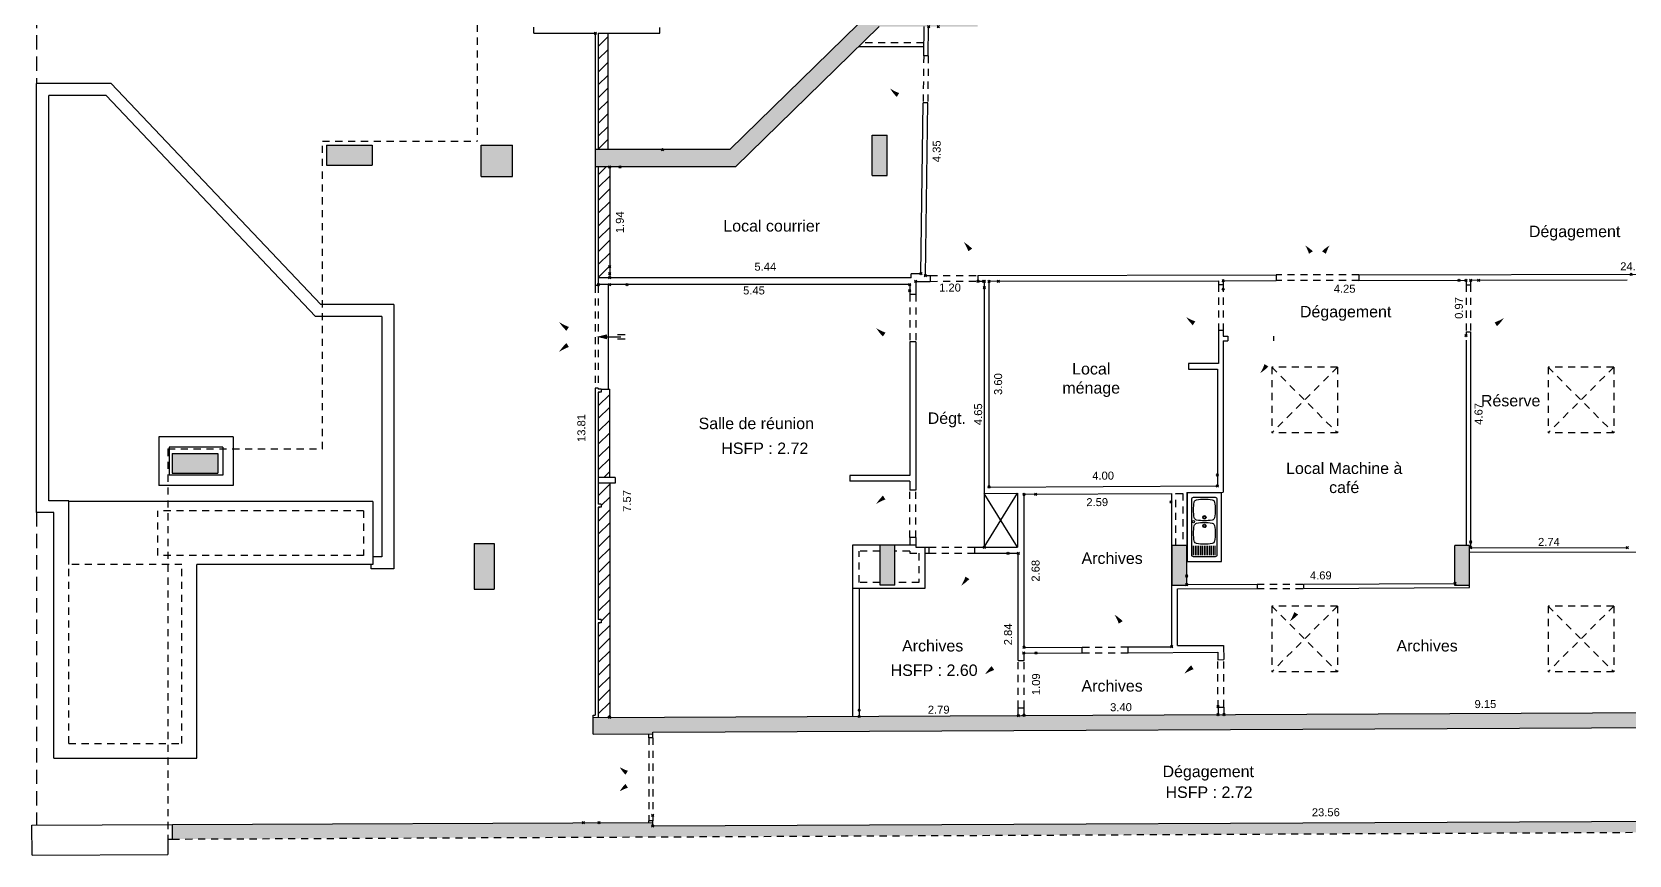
# Model space of a CAD drawing. Header units: metres. Extents: x 46.9 to 94.2, y 5.9 to 84.
# Drawn here: x 46.9 to 74.84, y 5.9 to 20.3 of the extents above; entities that cross this region are included whole.
import ezdxf

# ---------------------------------------------------------------- set-up
doc = ezdxf.new("R2010")
doc.units = ezdxf.units.M
doc.header["$PDMODE"] = 35
doc.header["$PDSIZE"] = 0.02
doc.linetypes.add('CACHE', pattern=[0.375, 0.25, -0.125])
doc.linetypes.add('CACHE2', pattern=[0.1875, 0.125, -0.0625])
for name, color, linetype in [('GEX_BAT_cloison', 2, 'Continuous'), ('GEX_BAT_cloison_vitree', 141, 'Continuous'), ('GEX_BAT_escalier_rampe', 6, 'Continuous'), ('GEX_BAT_fenetre_de_toit', 3, 'Continuous'), ('GEX_BAT_gaine_tremie', 13, 'Continuous'), ('GEX_BAT_linteau_cloison', 3, 'CACHE2'), ('GEX_BAT_linteau_mur', 6, 'CACHE2'), ('GEX_BAT_mur', 1, 'Continuous'), ('GEX_BAT_mur_bas', 150, 'Continuous'), ('GEX_BAT_placard', 21, 'Continuous'), ('GEX_EXT_bordure', 55, 'Continuous'), ('GEX_EXT_grillage', 61, 'CACHE2'), ('GEX_EXT_muret', 32, 'Continuous'), ('GEX_MEP_txt_cot_alti', 51, 'Continuous'), ('GEX_MEP_txt_cot_plani', 30, 'Continuous'), ('GEX_MEP_txt_designation', 7, 'Continuous')]:
    doc.layers.add(name, color=color, linetype=linetype)
for name, color, linetype, true_color in [('GEX_EQU_sanitaire', 9, 'Continuous', 0x808080), ('GEX_MEP_mur_pochage', 7, 'Continuous', 0x999999), ('GEX_MEP_ouvrant_porte', 9, 'Continuous', 0x808080)]:
    doc.layers.add(name, color=color, linetype=linetype, true_color=true_color)
doc.styles.add('Cota100', font='swissl.ttf', dxfattribs={"height": 0.14})
doc.styles.add('Désignation', font='swissl.ttf', dxfattribs={"height": 0.2})
doc.styles.add('Hauteur', font='swissli.ttf')
doc.dimstyles.new('00SCP', dxfattribs={"dimtxt": 0.2, "dimasz": 0.1, "dimexe": 1.25, "dimexo": 0.625, "dimgap": 0.05, "dimtad": 0, "dimzin": 0, "dimdsep": 46, "dimtxsty": 'Cota100', "dimblk": 'NONE', "dimcen": 0, "dimse1": 1, "dimse2": 1, "dimsd1": 1, "dimsd2": 1, "dimclrd": 256, "dimclrt": 256, "dimaunit": 2, "dimazin": 0, "dimtfac": 1, "dimtofl": 0, "dimtmove": 0, "dimatfit": 3, "dimldrblk": 'NONE', "dimfxl": 1, "dimlwd": -1, "dimarcsym": 0})
pattern_1 = [(44.99994, (38.3101, -2.4925), (-0.1122531, 0.1122533), [])]

# ---------------------------------------------------------------- blocks, each defined once
blk = doc.blocks.new('F_marche')
at = {"layer": 'GEX_BAT_escalier_rampe'}
for p, q in [((-0.038, -0.093), (-0.038, -0.229)), ((0.038, -0.093), (0.038, -0.229))]:
    blk.add_line(p, q, dxfattribs=at)
blk.add_lwpolyline([(0, 0.093, 0.0832, 0, 0), (0, 0.27, 0, 0, 0)], format="xyseb", dxfattribs=at)
blk.add_lwpolyline([(0, 0.093), (0, -0.093), (0, -0.152)], dxfattribs=at)
blk = doc.blocks.new('Evier_2bac_inox')
at = {"layer": 'GEX_EQU_sanitaire'}
for p, q in [((-0.49, -0.11), (-0.33, -0.11)), ((-0.49, -0.142), (-0.33, -0.142)), ((-0.49, -0.173), (-0.33, -0.173)), ((-0.49, -0.205), (-0.33, -0.205)), ((-0.49, -0.237), (-0.33, -0.237)), ((-0.49, -0.268), (-0.33, -0.268)), ((-0.49, -0.3), (-0.33, -0.3)), ((-0.49, -0.332), (-0.33, -0.332)), ((-0.49, -0.363), (-0.33, -0.363)), ((-0.49, -0.395), (-0.33, -0.395)), ((-0.49, -0.427), (-0.33, -0.427)), ((-0.49, -0.458), (-0.33, -0.458)), ((-0.49, -0.49), (-0.33, -0.49))]:
    blk.add_line(p, q, dxfattribs=at)
blk.add_lwpolyline([(0.6, 0), (-0.6, 0), (-0.6, -0.6), (0.6, -0.6)], close=True, dxfattribs=at)
for points in [[(0.49, -0.08, -0.414214), (0.52, -0.11), (0.52, -0.49, -0.414214), (0.49, -0.52), (-0.49, -0.52, -0.414214), (-0.52, -0.49), (-0.52, -0.11, -0.414214), (-0.49, -0.08)], [(0.027, -0.123, -0.307624), (0.067, -0.163, -0.094543), (0.067, -0.437, -0.307624), (0.027, -0.477, -0.094543), (-0.247, -0.477, -0.307624), (-0.287, -0.437, -0.094543), (-0.287, -0.163, -0.307624), (-0.247, -0.123, -0.094543)], [(0.05, -0.3, -1), (-0.01, -0.3, -1)], [(0.115, -0.109, -1), (0.075, -0.109, -1)], [(0.163, -0.123, -0.094543), (0.437, -0.123, -0.307624), (0.477, -0.163, -0.094543), (0.477, -0.437, -0.307624), (0.437, -0.477, -0.094543), (0.163, -0.477, -0.307624), (0.123, -0.437, -0.094543), (0.123, -0.163, -0.307624)], [(0.2, -0.3, -1), (0.14, -0.3, -1)], [(0.04, -0.3, -1), (0, -0.3, -1)], [(0.19, -0.3, -1), (0.15, -0.3, -1)]]:
    blk.add_lwpolyline(points, format="xyb", close=True, dxfattribs=at)
blk = doc.blocks.new('*D15')
at = {"color": 0, "transparency": 16777216}
for p in [(57.759, 6.597), (81.317, 6.524), (57.76, 6.414)]:
    blk.add_point(p, dxfattribs=at)
at = {"layer": 'GEX_MEP_txt_cot_plani', "transparency": 16777216, "insert": (69.538, 6.651), "char_height": 0.14, "attachment_point": 5, "rotation": 0.2659, "style": 'Cota100'}
blk.add_mtext('23.56', dxfattribs=at)
blk = doc.blocks.new('_None')
blk = doc.blocks.new('*D16')
at = {"color": 0, "transparency": 16777216}
for p in [(57.008, 15.882), (57.31, 15.882), (57.008, 8.311)]:
    blk.add_point(p, dxfattribs=at)
at = {"layer": 'GEX_MEP_txt_cot_plani', "transparency": 16777216, "insert": (57.31, 12.096), "char_height": 0.14, "attachment_point": 5, "rotation": 89.9999, "style": 'Cota100'}
blk.add_mtext('7.57', dxfattribs=at)
blk = doc.blocks.new('*D17')
at = {"color": 0, "transparency": 16777216}
for p in [(56.808, 15.882), (62.257, 15.882), (62.257, 15.777)]:
    blk.add_point(p, dxfattribs=at)
at = {"layer": 'GEX_MEP_txt_cot_plani', "transparency": 16777216, "insert": (59.532, 15.777), "char_height": 0.14, "attachment_point": 5, "rotation": 359.9999, "style": 'Cota100'}
blk.add_mtext('5.45', dxfattribs=at)
blk = doc.blocks.new('*D18')
at = {"color": 0, "transparency": 16777216}
for p in [(62.362, 15.937), (63.562, 15.937), (63.562, 15.827)]:
    blk.add_point(p, dxfattribs=at)
at = {"layer": 'GEX_MEP_txt_cot_plani', "transparency": 16777216, "insert": (62.962, 15.827), "char_height": 0.14, "attachment_point": 5, "rotation": 359.9999, "style": 'Cota100'}
blk.add_mtext('1.20', dxfattribs=at)
blk = doc.blocks.new('*D19')
at = {"color": 0, "transparency": 16777216}
for p in [(63.45, 15.939), (63.553, 15.939), (63.562, 11.287)]:
    blk.add_point(p, dxfattribs=at)
at = {"layer": 'GEX_MEP_txt_cot_plani', "transparency": 16777216, "insert": (63.455, 13.613), "char_height": 0.14, "attachment_point": 5, "rotation": 90.1119, "style": 'Cota100'}
blk.add_mtext('4.65', dxfattribs=at)
blk = doc.blocks.new('*D20')
at = {"color": 0, "transparency": 16777216}
for p in [(61.372, 8.438), (61.372, 8.331), (64.157, 8.344)]:
    blk.add_point(p, dxfattribs=at)
at = {"layer": 'GEX_MEP_txt_cot_plani', "transparency": 16777216, "insert": (62.764, 8.445), "char_height": 0.14, "attachment_point": 5, "rotation": 0.2659, "style": 'Cota100'}
blk.add_mtext('2.79', dxfattribs=at)
blk = doc.blocks.new('*D21')
at = {"color": 0, "transparency": 16777216}
for p in [(63.979, 11.182), (64.157, 11.182), (64.157, 8.344)]:
    blk.add_point(p, dxfattribs=at)
at = {"layer": 'GEX_MEP_txt_cot_plani', "transparency": 16777216, "insert": (63.979, 9.763), "char_height": 0.14, "attachment_point": 5, "rotation": 89.9999, "style": 'Cota100'}
blk.add_mtext('2.84', dxfattribs=at)
blk = doc.blocks.new('*D22')
at = {"color": 0, "transparency": 16777216}
for p in [(67.651, 8.497), (64.257, 8.345), (67.652, 8.36)]:
    blk.add_point(p, dxfattribs=at)
at = {"layer": 'GEX_MEP_txt_cot_plani', "transparency": 16777216, "insert": (65.954, 8.489), "char_height": 0.14, "attachment_point": 5, "rotation": 0.2659, "style": 'Cota100'}
blk.add_mtext('3.40', dxfattribs=at)
blk = doc.blocks.new('*D23')
at = {"color": 0, "transparency": 16777216}
for p in [(64.252, 9.435), (64.465, 9.436), (64.257, 8.345)]:
    blk.add_point(p, dxfattribs=at)
at = {"layer": 'GEX_MEP_txt_cot_plani', "transparency": 16777216, "insert": (64.468, 8.891), "char_height": 0.14, "attachment_point": 5, "rotation": 90.2659, "style": 'Cota100'}
blk.add_mtext('1.09', dxfattribs=at)
blk = doc.blocks.new('*D24')
at = {"color": 0, "transparency": 16777216}
for p in [(64.257, 12.215), (64.46, 12.215), (64.257, 9.535)]:
    blk.add_point(p, dxfattribs=at)
at = {"layer": 'GEX_MEP_txt_cot_plani', "transparency": 16777216, "insert": (64.46, 10.875), "char_height": 0.14, "attachment_point": 5, "rotation": 89.9999, "style": 'Cota100'}
blk.add_mtext('2.68', dxfattribs=at)
blk = doc.blocks.new('*D25')
at = {"color": 0, "transparency": 16777216}
for p in [(66.83, 12.081), (64.257, 9.535), (66.842, 9.547)]:
    blk.add_point(p, dxfattribs=at)
at = {"layer": 'GEX_MEP_txt_cot_plani', "transparency": 16777216, "insert": (65.538, 12.075), "char_height": 0.14, "attachment_point": 5, "rotation": 0.2659, "style": 'Cota100'}
blk.add_mtext('2.59', dxfattribs=at)
blk = doc.blocks.new('*D26')
at = {"color": 0, "transparency": 16777216}
for p in [(76.908, 8.564), (76.909, 8.4), (67.755, 8.361)]:
    blk.add_point(p, dxfattribs=at)
at = {"layer": 'GEX_MEP_txt_cot_plani', "transparency": 16777216, "insert": (72.331, 8.544), "char_height": 0.14, "attachment_point": 5, "rotation": 0.247, "style": 'Cota100'}
blk.add_mtext('9.15', dxfattribs=at)
blk = doc.blocks.new('*D32')
at = {"color": 0, "transparency": 16777216}
for p in [(72.072, 11.38), (72.072, 11.281), (74.812, 11.281)]:
    blk.add_point(p, dxfattribs=at)
at = {"layer": 'GEX_MEP_txt_cot_plani', "transparency": 16777216, "insert": (73.442, 11.38), "char_height": 0.14, "attachment_point": 5, "rotation": 359.9999, "style": 'Cota100'}
blk.add_mtext('2.74', dxfattribs=at)
blk = doc.blocks.new('*D33')
at = {"color": 0, "transparency": 16777216}
for p in [(72.072, 15.956), (72.211, 15.956), (72.072, 11.281)]:
    blk.add_point(p, dxfattribs=at)
at = {"layer": 'GEX_MEP_txt_cot_plani', "transparency": 16777216, "insert": (72.211, 13.619), "char_height": 0.14, "attachment_point": 5, "rotation": 89.9999, "style": 'Cota100'}
blk.add_mtext('4.67', dxfattribs=at)
blk = doc.blocks.new('*D34')
at = {"color": 0, "transparency": 16777216}
for p in [(67.742, 15.947), (71.992, 15.956), (67.742, 15.803)]:
    blk.add_point(p, dxfattribs=at)
at = {"layer": 'GEX_MEP_txt_cot_plani', "transparency": 16777216, "insert": (69.867, 15.807), "char_height": 0.14, "attachment_point": 5, "rotation": 0.1119, "style": 'Cota100'}
blk.add_mtext('4.25', dxfattribs=at)
blk = doc.blocks.new('*D35')
at = {"color": 0, "transparency": 16777216}
for p in [(71.867, 15.956), (71.992, 15.956), (71.992, 14.986)]:
    blk.add_point(p, dxfattribs=at)
at = {"layer": 'GEX_MEP_txt_cot_plani', "transparency": 16777216, "insert": (71.867, 15.471), "char_height": 0.14, "attachment_point": 5, "rotation": 89.9999, "style": 'Cota100'}
blk.add_mtext('0.97', dxfattribs=at)
blk = doc.blocks.new('*D36')
at = {"color": 0, "transparency": 16777216}
for p in [(67.104, 10.782), (67.105, 10.633), (71.797, 10.655)]:
    blk.add_point(p, dxfattribs=at)
at = {"layer": 'GEX_MEP_txt_cot_plani', "transparency": 16777216, "insert": (69.45, 10.793), "char_height": 0.14, "attachment_point": 5, "rotation": 0.2659, "style": 'Cota100'}
blk.add_mtext('4.69', dxfattribs=at)
blk = doc.blocks.new('*D37')
at = {"color": 0, "transparency": 16777216}
for p in [(63.642, 15.939), (63.805, 15.939), (63.642, 12.34)]:
    blk.add_point(p, dxfattribs=at)
at = {"layer": 'GEX_MEP_txt_cot_plani', "transparency": 16777216, "insert": (63.805, 14.14), "char_height": 0.14, "attachment_point": 5, "rotation": 89.9999, "style": 'Cota100'}
blk.add_mtext('3.60', dxfattribs=at)
blk = doc.blocks.new('*D38')
at = {"color": 0, "transparency": 16777216}
for p in [(63.642, 12.34), (67.641, 12.548), (67.642, 12.359)]:
    blk.add_point(p, dxfattribs=at)
at = {"layer": 'GEX_MEP_txt_cot_plani', "transparency": 16777216, "insert": (65.641, 12.538), "char_height": 0.14, "attachment_point": 5, "rotation": 0.2659, "style": 'Cota100'}
blk.add_mtext('4.00', dxfattribs=at)
blk = doc.blocks.new('*D39')
at = {"color": 0, "transparency": 16777216}
for p in [(57.008, 16.193), (57.008, 16.071), (62.452, 16.071)]:
    blk.add_point(p, dxfattribs=at)
at = {"layer": 'GEX_MEP_txt_cot_plani', "transparency": 16777216, "insert": (59.73, 16.193), "char_height": 0.14, "attachment_point": 5, "rotation": 359.9999, "style": 'Cota100'}
blk.add_mtext('5.44', dxfattribs=at)
blk = doc.blocks.new('*D40')
at = {"color": 0, "transparency": 16777216}
for p in [(57.008, 17.939), (57.186, 17.939), (57.008, 16.001)]:
    blk.add_point(p, dxfattribs=at)
at = {"layer": 'GEX_MEP_txt_cot_plani', "transparency": 16777216, "insert": (57.186, 16.97), "char_height": 0.14, "attachment_point": 5, "rotation": 89.9999, "style": 'Cota100'}
blk.add_mtext('1.94', dxfattribs=at)
blk = doc.blocks.new('*D41')
at = {"color": 0, "transparency": 16777216}
for p in [(62.588, 20.391), (62.756, 20.389), (62.531, 16.037)]:
    blk.add_point(p, dxfattribs=at)
at = {"layer": 'GEX_MEP_txt_cot_plani', "transparency": 16777216, "insert": (62.728, 18.212), "char_height": 0.14, "attachment_point": 5, "rotation": 89.2509, "style": 'Cota100'}
blk.add_mtext('4.35', dxfattribs=at)
blk = doc.blocks.new('*D43')
at = {"color": 0, "transparency": 16777216}
for p in [(87.337, 16.223), (62.531, 16.037), (87.337, 16.086)]:
    blk.add_point(p, dxfattribs=at)
at = {"layer": 'GEX_MEP_txt_cot_plani', "transparency": 16777216, "insert": (74.934, 16.199), "char_height": 0.14, "attachment_point": 5, "rotation": 0.1119, "style": 'Cota100'}
blk.add_mtext('24.81', dxfattribs=at)
blk = doc.blocks.new('*D70')
at = {"color": 0, "transparency": 16777216}
for p in [(56.754, 20.277), (56.544, 6.469), (56.818, 6.47)]:
    blk.add_point(p, dxfattribs=at)
at = {"layer": 'GEX_MEP_txt_cot_plani', "transparency": 16777216, "insert": (56.512, 13.372), "char_height": 0.14, "attachment_point": 5, "rotation": 90.2659, "style": 'Cota100'}
blk.add_mtext('13.81', dxfattribs=at)
blk = doc.blocks.new('*D106')
at = {"color": 0, "transparency": 16777216}
for p in [(57.931, 30.191), (58.13, 30.191), (57.931, 18.241)]:
    blk.add_point(p, dxfattribs=at)
at = {"layer": 'GEX_MEP_txt_cot_plani', "transparency": 16777216, "insert": (58.13, 24.216), "char_height": 0.14, "attachment_point": 5, "rotation": 89.9999, "style": 'Cota100'}
blk.add_mtext('11.95', dxfattribs=at)
blk = doc.blocks.new('*D119')
at = {"color": 0, "transparency": 16777216}
for p in [(74.271, 30.328), (74.881, 30.328), (74.881, 16.061)]:
    blk.add_point(p, dxfattribs=at)
at = {"layer": 'GEX_MEP_txt_cot_plani', "transparency": 16777216, "insert": (74.271, 23.195), "char_height": 0.14, "attachment_point": 5, "rotation": 89.9999, "style": 'Cota100'}
blk.add_mtext('14.27', dxfattribs=at)

msp = doc.modelspace()

# ---------------------------------------------------------------- hatches: boundary and pattern name
at = {"layer": 'GEX_BAT_mur_bas'}
h = msp.add_hatch(dxfattribs=at)
h.set_pattern_fill('ANSI31', color=256, scale=0.05, angle=90.1441, style=0)
h.set_pattern_definition(pattern_1)
h.paths.add_polyline_path([(56.973, 20.277), (56.808, 20.277), (56.808, 18.241), (56.973, 18.241)])
h = msp.add_hatch(dxfattribs=at)
h.set_pattern_fill('ANSI31', color=256, scale=0.05, angle=90.1441, style=0)
h.set_pattern_definition(pattern_1)
h.paths.add_polyline_path([(57.008, 17.939), (56.808, 17.939), (56.808, 16.001), (57.008, 16.001)])
h = msp.add_hatch(dxfattribs=at)
h.set_pattern_fill('ANSI31', color=256, scale=0.05, angle=90.1441, style=0)
h.set_pattern_definition(pattern_1)
h.paths.add_polyline_path([(56.808, 12.507), (57.008, 12.507), (57.008, 14.052), (56.858, 14.052), (56.858, 13.997), (56.808, 13.997)])
h = msp.add_hatch(dxfattribs=at)
h.set_pattern_fill('ANSI31', color=256, scale=0.05, angle=90.1441, style=0)
h.set_pattern_definition(pattern_1)
h.paths.add_polyline_path([(57.008, 12.407), (56.808, 12.407), (56.808, 12.042), (56.858, 12.042), (56.858, 11.987), (56.808, 11.987), (56.808, 10.022), (56.858, 10.022), (56.858, 9.967), (56.808, 9.967), (56.808, 8.31), (57.008, 8.311)])
at = {"layer": 'GEX_MEP_mur_pochage'}
for points in [[(59.21, 17.939), (61.721, 20.391), (63.448, 20.391), (63.448, 20.682), (61.608, 20.682), (59.108, 18.241), (56.754, 18.241), (56.754, 17.939)], [(61.861, 18.491), (61.601, 18.491), (61.601, 17.788), (61.861, 17.788)], [(52.853, 17.968), (52.853, 18.318), (52.053, 18.318), (52.053, 17.968)], [(54.757, 17.769), (55.307, 17.769), (55.307, 18.319), (54.757, 18.319)], [(49.35, 12.928), (49.35, 12.582), (50.15, 12.582), (50.15, 12.928)], [(54.634, 10.553), (54.984, 10.553), (54.984, 11.353), (54.634, 11.353)], [(61.998, 11.321), (61.738, 11.321), (61.738, 10.621), (61.998, 10.621)], [(66.849, 10.615), (67.105, 10.615), (67.105, 11.315), (66.849, 11.315)], [(72.052, 11.315), (71.797, 11.315), (71.797, 10.615), (72.052, 10.615)], [(81.582, 6.624), (81.574, 8.425), (81.198, 8.423), (81.2, 8.163), (81.31, 8.164), (81.317, 6.524), (57.76, 6.414), (57.76, 6.475), (49.354, 6.436), (49.356, 6.183), (91.262, 6.377), (91.261, 6.669)], [(79.73, 8.156), (79.728, 8.416), (56.717, 8.31), (56.717, 8.02), (57.76, 8.025), (57.76, 8.054)]]:
    msp.add_hatch(color=256, dxfattribs=at).paths.add_polyline_path(points)

# ---------------------------------------------------------------- linework, layer by layer
at = {"layer": 'GEX_BAT_cloison'}
for p, q in [((62.502, 19.881), (62.508, 20.391)), ((62.582, 19.88), (62.588, 20.391)), ((62.582, 19.88), (62.502, 19.881)), ((62.452, 16.071), (62.491, 19.061)), ((62.571, 19.06), (62.491, 19.061)), ((62.531, 16.037), (62.571, 19.06)), ((62.281, 16.001), (56.808, 16.001)), ((62.452, 16.071), (62.281, 16.071)), ((62.281, 16.001), (62.281, 16.071)), ((62.362, 15.937), (62.617, 15.937)), ((62.362, 15.937), (62.362, 15.707)), ((62.531, 16.037), (62.617, 16.037)), ((62.617, 16.037), (62.617, 15.937)), ((63.447, 16.039), (68.667, 16.049)), ((63.447, 16.039), (63.447, 15.939)), ((63.447, 15.939), (63.562, 15.939)), ((63.562, 15.939), (63.562, 12.211)), ((63.642, 15.939), (67.662, 15.947)), ((63.642, 15.939), (63.642, 12.34)), ((67.662, 15.947), (67.662, 15.877)), ((67.742, 15.947), (68.667, 15.949)), ((67.742, 15.947), (67.742, 15.877)), ((68.667, 16.049), (68.667, 15.949)), ((70.117, 16.052), (79.587, 16.071)), ((70.117, 16.052), (70.117, 15.952)), ((70.117, 15.952), (71.992, 15.956)), ((71.992, 15.956), (71.992, 15.876)), ((72.072, 15.956), (74.812, 15.961)), ((72.072, 15.956), (72.072, 15.876)), ((62.257, 15.882), (56.808, 15.882)), ((62.257, 15.882), (62.257, 15.707)), ((62.362, 15.707), (62.257, 15.707)), ((67.742, 15.877), (67.662, 15.877)), ((71.992, 15.876), (72.072, 15.876)), ((62.362, 14.877), (62.257, 14.877)), ((62.257, 14.877), (62.257, 12.542)), ((62.362, 14.877), (62.362, 12.287)), ((67.742, 15.077), (67.662, 15.077)), ((67.662, 15.077), (67.662, 14.502)), ((67.742, 15.077), (67.742, 14.977)), ((67.742, 14.977), (67.824, 14.978)), ((67.742, 14.897), (67.824, 14.898)), ((67.742, 14.897), (67.742, 12.249)), ((67.824, 14.978), (67.824, 14.898)), ((68.624, 14.979), (68.624, 14.899)), ((71.992, 15.056), (72.072, 15.056)), ((71.992, 15.056), (71.992, 14.986)), ((71.992, 14.906), (71.992, 11.315)), ((72.072, 15.056), (72.072, 11.276)), ((67.662, 14.502), (67.137, 14.502)), ((67.137, 14.502), (67.137, 14.402)), ((67.137, 14.402), (67.642, 14.402)), ((67.642, 14.402), (67.642, 12.359)), ((57.103, 12.507), (56.808, 12.507)), ((57.103, 12.407), (56.808, 12.407)), ((57.103, 12.507), (57.103, 12.407)), ((61.207, 12.542), (61.207, 12.442)), ((62.257, 12.542), (61.207, 12.542)), ((62.257, 12.442), (61.207, 12.442)), ((62.257, 12.442), (62.257, 12.287)), ((63.642, 12.34), (67.642, 12.359)), ((62.362, 12.287), (62.257, 12.287)), ((63.562, 12.227), (64.142, 12.23)), ((64.142, 12.23), (64.142, 11.287)), ((64.257, 12.215), (66.842, 12.227)), ((64.257, 9.535), (64.257, 12.215)), ((66.842, 9.547), (66.842, 12.227)), ((67.105, 12.247), (67.742, 12.249)), ((67.105, 12.247), (67.105, 11.315)), ((62.362, 11.457), (62.257, 11.457)), ((62.257, 11.457), (62.257, 11.321)), ((62.362, 11.457), (62.362, 11.321)), ((62.522, 11.287), (62.592, 11.287)), ((62.522, 11.182), (62.592, 11.182)), ((62.592, 11.287), (62.592, 11.182)), ((63.392, 11.287), (63.392, 11.182)), ((63.392, 11.287), (64.142, 11.287)), ((63.392, 11.182), (64.157, 11.182)), ((64.157, 9.304), (64.157, 11.182)), ((72.052, 11.201), (76.745, 11.21)), ((72.072, 11.276), (74.812, 11.281)), ((67.105, 10.633), (68.335, 10.639)), ((68.335, 10.639), (68.335, 10.564)), ((69.145, 10.642), (71.797, 10.655)), ((69.145, 10.642), (69.145, 10.567)), ((61.257, 10.567), (61.257, 8.331)), ((61.372, 10.567), (61.372, 8.331)), ((66.94, 10.557), (68.335, 10.564)), ((66.94, 9.567), (66.94, 10.557)), ((69.145, 10.567), (72.052, 10.581)), ((72.052, 10.581), (72.052, 10.615)), ((64.257, 9.535), (65.277, 9.539)), ((65.277, 9.439), (65.277, 9.539)), ((66.077, 9.543), (66.842, 9.547)), ((66.077, 9.443), (66.077, 9.543)), ((66.94, 9.567), (67.75, 9.571)), ((67.75, 9.571), (67.751, 9.321)), ((64.157, 9.304), (64.257, 9.304)), ((64.257, 9.435), (65.277, 9.439)), ((64.257, 9.304), (64.257, 9.435)), ((66.077, 9.443), (67.647, 9.45)), ((67.647, 9.45), (67.648, 9.32)), ((67.648, 9.32), (67.751, 9.321)), ((64.157, 8.344), (64.157, 8.479)), ((64.157, 8.479), (64.257, 8.479)), ((64.257, 8.345), (64.257, 8.479)), ((67.652, 8.49), (67.755, 8.491)), ((67.652, 8.49), (67.652, 8.36)), ((67.755, 8.491), (67.755, 8.361)), ((57.694, 7.954), (57.694, 8.024)), ((57.76, 7.954), (57.694, 7.954)), ((57.76, 7.954), (57.76, 8.025)), ((57.694, 6.474), (57.694, 6.504)), ((57.76, 6.504), (57.694, 6.504)), ((57.76, 6.475), (57.76, 6.504))]:
    msp.add_line(p, q, dxfattribs=at)
at = {"layer": 'GEX_BAT_cloison', "linetype": 'CACHE2'}
for p, q in [((66.912, 11.315), (66.912, 12.227)), ((66.912, 12.227), (67.035, 12.227)), ((67.035, 12.227), (67.035, 11.315))]:
    msp.add_line(p, q, dxfattribs=at)
at = {"layer": 'GEX_BAT_cloison_vitree'}
for p, q in [((55.678, 20.277), (55.678, 20.382)), ((55.678, 20.277), (56.754, 20.277)), ((56.754, 20.277), (56.754, 18.241)), ((56.808, 20.277), (56.808, 18.241)), ((56.808, 20.277), (57.883, 20.277)), ((57.883, 20.277), (57.883, 20.377)), ((56.754, 17.939), (56.754, 15.862)), ((56.808, 17.939), (56.808, 15.862)), ((56.808, 15.862), (56.754, 15.862)), ((56.754, 14.067), (56.754, 8.35)), ((56.808, 14.067), (56.754, 14.067)), ((56.808, 14.067), (56.808, 14.052)), ((56.858, 14.052), (56.808, 14.052)), ((56.808, 13.997), (56.808, 12.042)), ((56.858, 13.997), (56.808, 13.997)), ((56.858, 14.052), (56.858, 13.997)), ((56.858, 12.042), (56.808, 12.042)), ((56.858, 12.042), (56.858, 11.987)), ((56.808, 11.987), (56.808, 10.022)), ((56.858, 11.987), (56.808, 11.987)), ((56.858, 10.022), (56.808, 10.022)), ((56.808, 9.967), (56.808, 8.31)), ((56.858, 9.967), (56.808, 9.967)), ((56.858, 10.022), (56.858, 9.967)), ((56.717, 8.35), (56.754, 8.35)), ((56.717, 8.31), (56.717, 8.35))]:
    msp.add_line(p, q, dxfattribs=at)
at = {"layer": 'GEX_BAT_escalier_rampe'}
msp.add_line((56.978, 15.882), (56.978, 14.052), dxfattribs=at)
at = {"layer": 'GEX_BAT_fenetre_de_toit', "linetype": 'CACHE2'}
for p, q in [((68.592, 14.436), (68.592, 13.286)), ((69.742, 14.436), (68.592, 14.436)), ((69.742, 14.436), (68.592, 13.286)), ((68.592, 14.436), (69.742, 13.286)), ((69.742, 14.436), (69.742, 13.286)), ((73.427, 14.436), (73.427, 13.286)), ((74.577, 14.436), (73.427, 14.436)), ((74.577, 14.436), (73.427, 13.286)), ((73.427, 14.436), (74.577, 13.286)), ((74.577, 14.436), (74.577, 13.286)), ((69.742, 13.286), (68.592, 13.286)), ((74.577, 13.286), (73.427, 13.286)), ((69.742, 10.258), (68.592, 10.258)), ((68.592, 10.258), (68.592, 9.108)), ((69.742, 10.258), (68.592, 9.108)), ((68.592, 10.258), (69.742, 9.108)), ((69.742, 10.258), (69.742, 9.108)), ((74.577, 10.258), (73.427, 10.258)), ((73.427, 10.258), (73.427, 9.108)), ((74.577, 10.258), (73.427, 9.108)), ((73.427, 10.258), (74.577, 9.108)), ((74.577, 10.258), (74.577, 9.108)), ((69.742, 9.108), (68.592, 9.108)), ((74.577, 9.108), (73.427, 9.108))]:
    msp.add_line(p, q, dxfattribs=at)
at = {"layer": 'GEX_BAT_gaine_tremie'}
for p, q in [((62.503, 20.041), (61.363, 20.041)), ((61.257, 11.321), (61.257, 10.567)), ((61.738, 11.321), (61.257, 11.321)), ((62.362, 11.321), (61.998, 11.321)), ((62.362, 11.321), (62.362, 11.287)), ((62.362, 11.287), (62.522, 11.287)), ((62.522, 11.287), (62.522, 10.567)), ((62.522, 10.567), (61.257, 10.567))]:
    msp.add_line(p, q, dxfattribs=at)
at = {"layer": 'GEX_BAT_gaine_tremie', "linetype": 'CACHE2'}
for p, q in [((62.503, 20.111), (61.435, 20.111)), ((61.372, 10.672), (61.372, 11.216)), ((61.738, 11.216), (61.372, 11.216)), ((62.257, 11.216), (61.998, 11.216)), ((62.257, 11.216), (62.257, 11.182)), ((62.257, 11.182), (62.417, 11.182)), ((62.417, 11.182), (62.417, 10.672)), ((61.738, 10.672), (61.372, 10.672)), ((62.417, 10.672), (61.998, 10.672))]:
    msp.add_line(p, q, dxfattribs=at)
at = {"layer": 'GEX_BAT_linteau_cloison'}
for p, q in [((62.502, 19.881), (62.491, 19.061)), ((62.582, 19.88), (62.571, 19.06)), ((62.617, 16.037), (63.447, 16.039)), ((62.617, 15.937), (63.447, 15.939)), ((70.117, 16.052), (68.667, 16.049)), ((70.117, 15.952), (68.667, 15.949)), ((56.754, 15.862), (56.754, 14.067)), ((56.808, 15.862), (56.808, 14.067)), ((62.257, 15.707), (62.257, 14.877)), ((62.362, 15.707), (62.362, 14.877)), ((67.662, 15.877), (67.662, 15.077)), ((67.742, 15.877), (67.742, 15.077)), ((71.992, 15.876), (71.992, 15.056)), ((72.072, 15.876), (72.072, 15.056)), ((62.257, 11.457), (62.257, 12.287)), ((62.362, 11.457), (62.362, 12.287)), ((62.592, 11.287), (63.392, 11.287)), ((62.592, 11.182), (63.392, 11.182)), ((68.335, 10.639), (69.145, 10.642)), ((68.335, 10.564), (69.145, 10.567)), ((65.277, 9.539), (66.077, 9.543)), ((64.157, 8.479), (64.157, 9.304)), ((64.257, 8.479), (64.257, 9.304)), ((65.277, 9.439), (66.077, 9.443)), ((67.652, 8.49), (67.648, 9.32)), ((67.755, 8.491), (67.751, 9.321)), ((57.694, 7.954), (57.694, 6.504)), ((57.76, 7.954), (57.76, 6.504))]:
    msp.add_line(p, q, dxfattribs=at)
at = {"layer": 'GEX_BAT_linteau_mur'}
for p, q in [((54.686, 26.499), (54.686, 18.39)), ((51.979, 18.39), (54.686, 18.39)), ((51.979, 13.007), (51.979, 18.39)), ((49.277, 13.007), (49.277, 6.182)), ((49.277, 13.007), (51.979, 13.007))]:
    msp.add_line(p, q, dxfattribs=at)
at = {"layer": 'GEX_BAT_mur'}
for p, q in [((61.608, 20.682), (59.108, 18.241)), ((61.721, 20.391), (59.21, 17.939)), ((61.601, 18.491), (61.861, 18.491)), ((61.601, 17.788), (61.601, 18.491)), ((61.861, 17.788), (61.861, 18.491)), ((52.053, 18.318), (52.853, 18.318)), ((52.053, 18.318), (52.053, 17.968)), ((52.853, 18.318), (52.853, 17.968)), ((54.757, 18.319), (55.307, 18.319)), ((54.757, 17.769), (54.757, 18.319)), ((55.307, 17.769), (55.307, 18.319)), ((59.108, 18.241), (56.754, 18.241)), ((56.754, 18.241), (56.754, 17.939)), ((52.053, 17.968), (52.853, 17.968)), ((59.21, 17.939), (56.754, 17.939)), ((54.757, 17.769), (55.307, 17.769)), ((61.601, 17.788), (61.861, 17.788)), ((49.35, 12.928), (49.35, 12.582)), ((49.35, 12.928), (50.15, 12.928)), ((50.15, 12.928), (50.15, 12.582)), ((49.35, 12.582), (50.15, 12.582)), ((54.634, 11.353), (54.634, 10.553)), ((54.634, 11.353), (54.984, 11.353)), ((54.984, 11.353), (54.984, 10.553)), ((61.738, 10.621), (61.738, 11.321)), ((61.998, 11.321), (61.738, 11.321)), ((61.998, 10.621), (61.998, 11.321)), ((67.105, 11.315), (66.849, 11.315)), ((66.849, 10.615), (66.849, 11.315)), ((67.105, 10.615), (67.105, 11.315)), ((72.052, 11.315), (71.797, 11.315)), ((71.797, 10.615), (71.797, 11.315)), ((72.052, 10.615), (72.052, 11.315)), ((61.998, 10.621), (61.738, 10.621)), ((54.634, 10.553), (54.984, 10.553)), ((67.105, 10.615), (66.849, 10.615)), ((72.052, 10.615), (71.797, 10.615)), ((56.717, 8.31), (79.728, 8.416)), ((56.717, 8.02), (56.717, 8.31)), ((57.76, 8.054), (79.73, 8.156)), ((56.717, 8.02), (57.76, 8.025)), ((57.76, 8.025), (57.76, 8.054)), ((49.354, 6.436), (57.76, 6.475)), ((49.356, 6.183), (49.354, 6.436)), ((57.76, 6.414), (81.317, 6.524)), ((57.76, 6.414), (57.76, 6.475))]:
    msp.add_line(p, q, dxfattribs=at)
at = {"layer": 'GEX_BAT_mur', "linetype": 'CACHE2'}
msp.add_line((49.356, 6.183), (91.261, 6.377), dxfattribs=at)
at = {"layer": 'GEX_BAT_mur_bas'}
for p, q in [((56.973, 20.277), (56.973, 18.241)), ((57.008, 17.939), (57.008, 16.001)), ((56.858, 14.052), (57.008, 14.052)), ((57.008, 12.507), (57.008, 14.052)), ((57.008, 12.407), (57.008, 8.311)), ((46.897, 6.424), (49.354, 6.436)), ((46.9, 5.904), (46.897, 6.424)), ((49.277, 6.182), (49.356, 6.183)), ((49.277, 6.182), (49.277, 5.915)), ((46.9, 5.904), (49.277, 5.915))]:
    msp.add_line(p, q, dxfattribs=at)
at = {"layer": 'GEX_BAT_placard'}
for p, q in [((63.562, 11.287), (64.142, 12.23)), ((63.562, 12.227), (63.562, 11.287)), ((64.142, 11.287), (63.562, 12.227))]:
    msp.add_line(p, q, dxfattribs=at)
at = {"layer": 'GEX_EXT_bordure', "linetype": 'CACHE'}
for p, q in [((46.978, 25.492), (46.978, 19.398)), ((46.978, 11.897), (46.978, 6.425))]:
    msp.add_line(p, q, dxfattribs=at)
at = {"layer": 'GEX_EXT_grillage'}
for p, q in [((52.7, 11.925), (49.101, 11.925)), ((49.101, 11.145), (49.101, 11.925)), ((52.7, 11.925), (52.7, 11.145)), ((47.541, 7.857), (47.541, 10.985)), ((49.521, 10.985), (47.541, 10.985)), ((52.7, 11.145), (49.101, 11.145)), ((49.521, 7.857), (49.521, 10.985)), ((47.541, 7.857), (49.521, 7.857))]:
    msp.add_line(p, q, dxfattribs=at)
at = {"layer": 'GEX_EXT_muret'}
for p, q in [((46.978, 11.897), (46.978, 19.398)), ((48.285, 19.398), (46.978, 19.398)), ((51.95, 15.53), (48.285, 19.398)), ((47.191, 12.097), (47.191, 19.188)), ((48.195, 19.188), (47.191, 19.188)), ((51.86, 15.32), (48.195, 19.188)), ((53.23, 15.53), (51.95, 15.53)), ((53.23, 15.53), (53.23, 10.911)), ((53.02, 15.32), (51.86, 15.32)), ((53.02, 15.32), (53.02, 11.121)), ((49.12, 13.215), (49.12, 12.365)), ((50.42, 13.215), (49.12, 13.215)), ((50.42, 13.215), (50.42, 12.365)), ((49.3, 13.035), (49.3, 12.545)), ((50.24, 13.035), (49.3, 13.035)), ((50.24, 13.035), (50.24, 12.545)), ((50.42, 12.365), (49.12, 12.365)), ((50.24, 12.545), (49.3, 12.545)), ((47.541, 12.097), (47.191, 12.097)), ((47.541, 10.985), (47.541, 12.097)), ((52.86, 12.085), (47.541, 12.085)), ((52.86, 12.085), (52.86, 10.985)), ((47.281, 11.897), (46.978, 11.897)), ((47.281, 7.597), (47.281, 11.897)), ((52.86, 10.985), (49.781, 10.985)), ((49.781, 7.597), (49.781, 10.985)), ((52.832, 10.911), (52.832, 10.985)), ((53.23, 10.911), (52.832, 10.911)), ((53.02, 11.121), (52.86, 11.121)), ((47.281, 7.597), (49.781, 7.597))]:
    msp.add_line(p, q, dxfattribs=at)
at = {"layer": 'GEX_MEP_ouvrant_porte', "flags": 128}
for points in [[(62.502, 19.881, 0, 0, 0), (61.914, 19.309, 0, 0.08, 0.054328), (62.051, 19.196, 0, 0, 0.143039), (62.491, 19.061, 0, 0, 0.143039)], [(63.447, 16.039, 0, 0, 0.143039), (63.316, 16.486, 0.08, 0, 0.054328), (63.203, 16.625, 0, 0, 0), (62.617, 16.037, 0, 0, 0)], [(68.667, 16.049, 0, 0, 0), (69.179, 16.563, 0, 0.08, -0.054328), (69.277, 16.441, 0, 0, -0.143039), (69.392, 16.051, 0, 0, -0.143039)], [(70.117, 16.052, 0, 0, 0), (69.603, 16.564, 0, 0.08, 0.054328), (69.505, 16.441, 0, 0, 0.143039), (69.392, 16.051, 0, 0, 0.143039)], [(56.754, 15.862, 0, 0, 0), (56.12, 15.227, 0, 0.08, 0.054328), (56.271, 15.106, 0, 0, 0.143039), (56.754, 14.964, 0, 0, 0.143039)], [(62.257, 15.707, 0, 0, 0), (61.67, 15.12, 0, 0.08, 0.054328), (61.81, 15.007, 0, 0, 0.143039), (62.257, 14.877, 0, 0, 0.143039)], [(67.662, 15.877, 0, 0, 0), (67.096, 15.312, 0, 0.08, 0.054328), (67.232, 15.203, 0, 0, 0.143039), (67.662, 15.077, 0, 0, 0.143039)], [(72.072, 15.056, 0, 0, 0.143039), (72.513, 15.185, 0.08, 0, 0.054328), (72.652, 15.296, 0, 0, 0), (72.072, 15.876, 0, 0, 0)], [(56.754, 14.067, 0, 0, 0), (56.12, 14.702, 0, 0.08, -0.054328), (56.271, 14.823, 0, 0, -0.143039), (56.754, 14.964, 0, 0, -0.143039)], [(67.824, 14.898, 0, 0, 0), (68.391, 14.333, 0, 0.08, 0.054328), (68.499, 14.468, 0, 0, 0.143039), (68.624, 14.899, 0, 0, 0.143039)], [(62.257, 12.287, 0, 0, 0.143039), (61.81, 12.156, 0.08, 0, 0.054328), (61.67, 12.044, 0, 0, 0), (62.257, 11.457, 0, 0, 0)], [(62.592, 11.182, 0, 0, 0), (63.158, 10.616, 0, 0.08, 0.054328), (63.266, 10.751, 0, 0, 0.143039), (63.392, 11.182, 0, 0, 0.143039)], [(68.335, 10.564, 0, 0, 0), (68.91, 9.993, 0, 0.08, 0.054328), (69.02, 10.131, 0, 0, 0.143039), (69.145, 10.567, 0, 0, 0.143039)], [(66.077, 9.543, 0, 0, 0.143039), (65.949, 9.973, 0.08, 0, 0.054328), (65.84, 10.108, 0, 0, 0), (65.277, 9.539, 0, 0, 0)], [(64.157, 9.304, 0, 0, 0.143039), (63.713, 9.174, 0.08, 0, 0.054328), (63.574, 9.062, 0, 0, 0), (64.157, 8.479, 0, 0, 0)], [(67.648, 9.32, 0, 0, 0.143039), (67.202, 9.188, 0.08, 0, 0.054328), (67.062, 9.074, 0, 0, 0), (67.652, 8.49, 0, 0, 0)], [(57.694, 7.954, 0, 0, 0), (57.182, 7.442, 0, 0.08, 0.054328), (57.304, 7.343, 0, 0, 0.143039), (57.694, 7.229, 0, 0, 0.143039)], [(57.694, 6.504, 0, 0, 0), (57.182, 7.017, 0, 0.08, -0.054328), (57.304, 7.115, 0, 0, -0.143039), (57.694, 7.229, 0, 0, -0.143039)]]:
    msp.add_lwpolyline(points, format="xyseb", dxfattribs=at)

# ---------------------------------------------------------------- block references
at = {"layer": 'GEX_BAT_escalier_rampe', "rotation": 89.99994240709738}
msp.add_blockref('F_marche', (57.05, 14.967), dxfattribs=at)
at = {"layer": 'GEX_EQU_sanitaire', "rotation": 89.99994240709738}
msp.add_blockref('Evier_2bac_inox', (67.113, 11.64), dxfattribs=at)

# ---------------------------------------------------------------- texts
at = {"layer": 'GEX_MEP_txt_cot_alti', "char_height": 0.2, "width": 1.48193, "attachment_point": 5, "rotation": 359.9999, "style": 'Hauteur'}
for s, insert in [('HSFP : 2.72', (59.721, 13.016)), ('HSFP : 2.60', (62.684, 9.135)), ('HSFP : 2.72', (67.495, 7.002))]:
    msp.add_mtext(s, dxfattribs=dict(at, insert=insert))
at = {"layer": 'GEX_MEP_txt_designation', "char_height": 0.2, "rotation": 359.9999, "style": 'Désignation'}
for s, insert, width, attachment_point in [('Local courrier', (59.842, 16.906), 5.37082, 5), ('Dégagement', (73.892, 16.78), 2.00178, 5), ('Dégagement', (69.885, 15.377), 2.00178, 5), ('Local\\Pménage', (65.433, 14.211), 2.02438, 5), ('Réserve', (72.772, 13.849), 5.37082, 5), ('Salle de réunion', (59.572, 13.451), 3.92178, 5), ('Dégt.', (62.906, 13.514), 2.00178, 5), ('Local Machine à café', (69.86, 12.5), 2.09511, 5), ('Archives', (65.263, 11.195), 1.022, 1), ('Archives', (62.123, 9.664), 1.022, 1), ('Archives', (70.775, 9.664), 1.022, 1), ('Archives', (65.263, 8.963), 1.022, 1), ('Dégagement', (67.481, 7.336), 2.00178, 5)]:
    msp.add_mtext(s, dxfattribs=dict(at, insert=insert, width=width, attachment_point=attachment_point))

# ---------------------------------------------------------------- dimensions: what is measured, and where the dimension line sits
at = {"layer": 'GEX_MEP_txt_cot_plani'}
for p1, p2, distance, picture, middle in [((57.931, 18.241), (57.931, 30.191), -0.199, '*D106', (58.13, 24.216)), ((62.531, 16.037), (62.588, 20.391), -0.168, '*D41', (62.728, 18.212)), ((56.754, 20.277), (56.818, 6.47), -0.274, '*D70', (56.512, 13.372)), ((57.008, 16.001), (57.008, 17.939), -0.179, '*D40', (57.186, 16.97)), ((62.452, 16.071), (57.008, 16.071), -0.122, '*D39', (59.73, 16.193)), ((62.531, 16.037), (87.337, 16.086), 0.137, '*D43', (74.934, 16.199)), ((62.362, 15.937), (63.562, 15.937), -0.11, '*D18', (62.962, 15.827)), ((63.562, 11.287), (63.553, 15.939), 0.103, '*D19', (63.455, 13.613)), ((63.642, 12.34), (63.642, 15.939), -0.163, '*D37', (63.805, 14.14)), ((71.992, 15.956), (67.742, 15.947), 0.144, '*D34', (69.867, 15.807)), ((71.992, 14.986), (71.992, 15.956), 0.126, '*D35', (71.867, 15.471)), ((72.0721, 11.2813), (72.0721, 15.9558), -0.1392, '*D33', (72.2113, 13.6185)), ((56.808, 15.882), (62.257, 15.882), -0.104, '*D17', (59.532, 15.777)), ((57.008, 8.311), (57.008, 15.882), -0.303, '*D16', (57.31, 12.096)), ((63.642, 12.34), (67.642, 12.359), 0.189, '*D38', (65.641, 12.538)), ((64.257, 9.535), (64.257, 12.215), -0.203, '*D24', (64.46, 10.875)), ((64.257, 9.535), (66.842, 9.547), 2.534, '*D25', (65.538, 12.075)), ((74.812, 11.281), (72.072, 11.281), -0.099, '*D32', (73.442, 11.38)), ((64.157, 8.344), (64.157, 11.182), 0.178, '*D21', (63.979, 9.763)), ((71.797, 10.655), (67.105, 10.633), -0.149, '*D36', (69.45, 10.793)), ((64.257, 8.345), (64.252, 9.435), -0.213, '*D23', (64.468, 8.891)), ((64.157, 8.344), (61.372, 8.331), -0.107, '*D20', (62.764, 8.445)), ((64.257, 8.345), (67.652, 8.36), 0.136, '*D22', (65.954, 8.489)), ((67.755, 8.361), (76.909, 8.4), 0.163, '*D26', (72.331, 8.544)), ((81.317, 6.524), (57.76, 6.414), -0.182, '*D15', (69.538, 6.651))]:
    dim = msp.add_aligned_dim(p1=p1, p2=p2, distance=distance, dimstyle='00SCP', override={"dimtxt": 0.14}, dxfattribs=at)
    dim.commit()
    dim.dimension.update_dxf_attribs({"geometry": picture, "text_midpoint": middle})
dim = msp.add_aligned_dim(p1=(74.881, 16.061), p2=(74.881, 30.328), distance=0.611, dimstyle='00SCP', dxfattribs=at)
dim.commit()
dim.dimension.update_dxf_attribs({"geometry": '*D119', "text_midpoint": (74.271, 23.195)})

doc.saveas('drawing.dxf')
